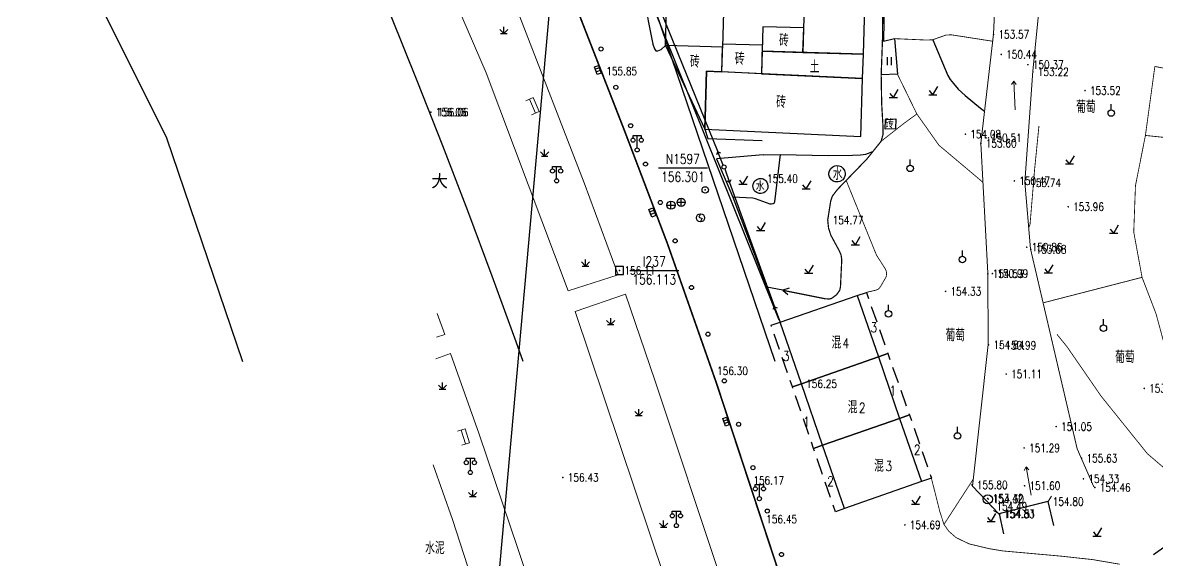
# Model space of a CAD drawing. Extents: x 529262 to 576451, y 2694391 to 2717535.
# Drawn here: x 567144.1 to 567282.9, y 2708794.9 to 2708860.7 of the extents above; entities that cross this region are included whole.
import ezdxf
from ezdxf.enums import TextEntityAlignment as Align
from ezdxf.xclip import XClip

# ---------------------------------------------------------------- set-up
doc = ezdxf.new("R2010")
doc.units = 0
doc.header["$XCLIPFRAME"] = 0
doc.linetypes.add('X5', pattern=[3, 2, -1])
doc.layers.add('ASSIST', color=7, linetype='Continuous', plot=False)
for name, color, linetype in [('DLDW', 8, 'Continuous'), ('DLSS', 4, 'Continuous'), ('DMTZ', 8, 'Continuous'), ('GCD', 8, 'Continuous'), ('GXYZ', 8, 'Continuous'), ('JMD', 8, 'Continuous'), ('KZD', 8, 'Continuous'), ('PP-COM', 7, 'Continuous'), ('RD-中线', 40, 'Continuous'), ('RD-红线', 7, 'Continuous'), ('ZBTZ', 8, 'Continuous'), ('ZJ', 7, 'Continuous')]:
    doc.layers.add(name, color=color, linetype=linetype)
doc.layers.add('SXSS', color=5, linetype='Continuous', lineweight=0)
doc.styles.add('HZ', font='rs.shx', dxfattribs={"width": 0.8, "bigfont": 'hztxt.shx'})
doc.styles.add('romant', font='romant.shx', dxfattribs={"width": 0.8})
doc.styles.add('等线体', font='simhei.ttf')
doc.linetypes.add('10421', pattern='A,2,[150,AAA.SHX,S=0.5,R=0,X=0,Y=0.5],1e-11', length=2)
doc.linetypes.add('10422', pattern='A,0.75,[150,AAA.SHX,S=0.5,R=0,X=0,Y=0.5],1.5,[177,AAA.SHX,S=1,R=0,X=0,Y=0.4],0.75', length=3)
doc.linetypes.add('1161', pattern='A,0,[149,AAA.SHX,S=0.15,R=0,X=0,Y=0],-1.6', length=1.6)
doc.linetypes.add('8462', pattern='A,2,[157,AAA.SHX,S=1,R=0,X=0,Y=0.5],1e-09', length=2)

# ---------------------------------------------------------------- blocks, each defined once
blk = doc.blocks.new('A$C19FD0107')
at = {"layer": 'RD-中线', "color": 8, "linetype": 'Continuous'}
blk.add_lwpolyline([(-3668.98, 14015.53), (-3719.5, 14185.52), (-3760.69, 14324.42), (-3771.08, 14357.09, -0.005021), (-3772.85, 14362.85), (-3788.23, 14414.76, 0.01426), (-3793.56, 14431.02, 0.03416), (-3848.39, 14556)], format="xyb", dxfattribs=at)
at = {"layer": 'RD-中线', "color": 8, "linetype": 'Continuous', "flags": 128}
for points in [[(-4490.73, 14139.44, 0), (-4490.29, 14139.42)], [(-3818.25, 14086.17, 0), (-3817.74, 14086.17)]]:
    blk.add_lwpolyline(points, format="xyb", dxfattribs=at)
at = {"layer": 'RD-红线', "color": 8}
for p, q in [((-3856.91, 14497.34), (-3836.33, 14455.97)), ((-3757.19, 14414.88), (-3779.26, 14479.73)), ((-3836.33, 14455.97), (-3822.55, 14415.35))]:
    blk.add_line(p, q, dxfattribs=at)
blk = doc.blocks.new('GC200')
at = {"linetype": 'Continuous', "const_width": 0.2, "flags": 128}
blk.add_lwpolyline([(-0.1, 0, 1), (0.1, 0, 1)], format="xyb", close=True, dxfattribs=at)
blk = doc.blocks.new('gc124')
at = {"color": 8}
for p, q in [((-1, 1), (0, 0)), ((-0.8, 0), (0.8, 0)), ((0, 0), (0, 1.6)), ((0, 0), (1, 1))]:
    blk.add_line(p, q, dxfattribs=at)
blk = doc.blocks.new('gc097')
at = {"color": 8}
for p, q in [((-1, 2.9), (-1, 3.5)), ((-1, 3.5), (1, 3.5)), ((0, 0.5), (0, 3.5)), ((1, 3.5), (1, 2.9))]:
    blk.add_line(p, q, dxfattribs=at)
for centre in [(-1, 2.4), (1, 2.4), (0, 0)]:
    blk.add_circle(centre, 0.5, dxfattribs=at)
blk = doc.blocks.new('gc041')
for p, q in [((-1, 0.5), (1, 0.5)), ((-1, -0.5), (-1, 0.5)), ((-0.33, 0.5), (-0.33, -0.5)), ((0.33, 0.5), (0.33, -0.5)), ((1, 0.5), (1, -0.5)), ((1, -0.5), (-1, -0.5))]:
    blk.add_line(p, q)
blk = doc.blocks.new('gc013b')
at = {"linetype": 'Continuous'}
blk.add_line((0.5, 0), (4, 0), dxfattribs=at)
at = {"linetype": 'Continuous', "flags": 128}
blk.add_lwpolyline([(3.5, 0.5), (4, 0), (3.5, -0.5)], dxfattribs=at)
blk = doc.blocks.new('gc170')
at = {"color": 8, "linetype": 'Continuous'}
blk.add_circle((0, 0), 0.5, dxfattribs=at)
blk = doc.blocks.new('gc013c')
at = {"linetype": 'Continuous'}
blk.add_line((0.5, 0), (4, 0), dxfattribs=at)
at = {"linetype": 'Continuous', "const_width": 0.15, "flags": 128}
blk.add_lwpolyline([(3.775, 0, 1), (3.925, 0, 1)], format="xyb", close=True, dxfattribs=at)
blk = doc.blocks.new('gc043')
for p, q in [((-1, 0), (1, 0)), ((0, -1), (0, 1))]:
    blk.add_line(p, q)
blk.add_circle((0, 0), 1)
blk = doc.blocks.new('gc050')
for p, q in [((0, 1), (-0.38, 0.18)), ((-0.38, 0.18), (0.38, -0.18)), ((0, -1), (0.38, -0.18))]:
    blk.add_line(p, q)
blk.add_circle((0, 0), 1)
blk = doc.blocks.new('gc125')
at = {"color": 8}
blk.add_line((0, 0.8), (0, 2.2), dxfattribs=at)
blk.add_circle((0, 0), 0.8, dxfattribs=at)
blk = doc.blocks.new('gc123')
at = {"color": 8}
for p, q in [((-1, 0), (1, 0)), ((0, 0), (-0.8, 1)), ((0, 0), (1.2, 2))]:
    blk.add_line(p, q, dxfattribs=at)
blk = doc.blocks.new('gc121')
at = {"color": 8}
for p, q in [((-0.5, -1), (-0.5, 1)), ((0.5, -1), (0.5, 1))]:
    blk.add_line(p, q, dxfattribs=at)
blk = doc.blocks.new('gc037')
for p, q in [((0, 0), (-1.39, 0.8)), ((-1.39, -0.8), (0, 0))]:
    blk.add_line(p, q)
blk = doc.blocks.new('gc115')
at = {"color": 8}
blk.add_lwpolyline([(-1, -1), (1, -1), (1, 1), (-1, 1)], close=True, dxfattribs=at)
blk.add_point((0, 0), dxfattribs=at)
blk = doc.blocks.new('gc117')
at = {"color": 8}
blk.add_circle((0, 0), 0.8, dxfattribs=at)
blk.add_point((0, 0), dxfattribs=at)
blk = doc.blocks.new('gc086')
at = {"color": 8}
for p, q in [((0, 0), (7, 0)), ((7, 0), (6.18, 0.57)), ((7, 0), (6.18, -0.57))]:
    blk.add_line(p, q, dxfattribs=at)

msp = doc.modelspace()

# ---------------------------------------------------------------- linework, layer by layer
at = {"color": 8, "linetype": 'Continuous', "flags": 128}
msp.add_lwpolyline([(567209.956, 2709328.306), (567242.359, 2709376.873), (567237.386, 2709487.838), (567226.241, 2709566.338), (567250.471, 2709637.466), (567310.691, 2709648.291), (567365.176, 2709659.753), (567568.23, 2709904.38), (567652.452, 2709866.094), (567570.025, 2709683.533), (567490.632, 2709613.794), (567456.674, 2709542.126), (567415.71, 2709492.593), (567416.103, 2709370.575), (567398.267, 2709255.857), (567341.513, 2709220.051), (567319.6, 2709121.447), (567354.869, 2709007.157), (567377.977, 2708907.793), (567342.698, 2708646.362), (567189.906, 2708654.057), (567219.676, 2708986.987), (567146.446, 2709250.882)], dxfattribs=at)
at = {"color": 8, "linetype": 'Continuous'}
msp.add_circle((567262.141, 2708802.329), 0.568, dxfattribs=at)
at = {"layer": 'ASSIST', "linetype": 'Continuous', "flags": 128}
msp.add_lwpolyline([(567270.222, 2708799.136), (567269.52, 2708802.046), (567263.521, 2708800.546), (567264.085, 2708798.121)], dxfattribs=at)
msp.add_lwpolyline([(567270.222, 2708799.136), (567269.52, 2708802.046), (567263.521, 2708800.546), (567264.085, 2708798.121)], dxfattribs=at)
at = {"layer": 'DLDW', "linetype": 'Continuous', "lineweight": 0}
for p, q in [((567205.601, 2708851.112), (567206.52, 2708851.506)), ((567206.06, 2708851.309), (567206.788, 2708849.608)), ((567206.52, 2708851.506), (567207.248, 2708849.805)), ((567206.329, 2708849.411), (567207.248, 2708849.805)), ((567197.244, 2708810.652), (567198.198, 2708810.951)), ((567197.244, 2708810.652), (567198.198, 2708810.951)), ((567198.198, 2708810.951), (567198.727, 2708809.261)), ((567198.198, 2708810.951), (567198.727, 2708809.261)), ((567197.721, 2708810.801), (567198.25, 2708809.111)), ((567197.721, 2708810.801), (567198.25, 2708809.111)), ((567197.773, 2708808.962), (567198.727, 2708809.261)), ((567197.773, 2708808.962), (567198.727, 2708809.261))]:
    msp.add_line(p, q, dxfattribs=at)
at = {"layer": 'DLDW', "linetype": '10421', "flags": 128}
for points, elevation in [([(567243.682, 2708843.178), (567243.914, 2708843.156), (567244.188, 2708843.054), (567244.424, 2708842.876), (567244.622, 2708842.584), (567244.705, 2708842.264), (567244.695, 2708842.006), (567244.582, 2708841.687), (567244.388, 2708841.439), (567244.058, 2708841.235), (567243.851, 2708841.182), (567243.478, 2708841.198), (567243.243, 2708841.284), (567243.017, 2708841.445), (567242.893, 2708841.586), (567242.765, 2708841.824), (567242.708, 2708842.064), (567242.706, 2708842.268), (567242.768, 2708842.534), (567242.933, 2708842.815), (567243.2, 2708843.042), (567243.448, 2708843.145)], 155.198), ([(567234.388, 2708841.603), (567234.662, 2708841.541), (567234.845, 2708841.444), (567234.986, 2708841.325), (567235.127, 2708841.136), (567235.205, 2708840.956), (567235.246, 2708840.674), (567235.214, 2708840.437), (567235.096, 2708840.176), (567234.917, 2708839.974), (567234.739, 2708839.857), (567234.398, 2708839.761), (567234.161, 2708839.772), (567233.878, 2708839.872), (567233.689, 2708840.009), (567233.574, 2708840.139), (567233.467, 2708840.333), (567233.399, 2708840.664), (567233.465, 2708841.026), (567233.657, 2708841.322), (567233.884, 2708841.495), (567234.156, 2708841.59)], 155.407)]:
    msp.add_lwpolyline(points, close=True, dxfattribs=dict(at, elevation=elevation))
at = {"layer": 'DLSS', "linetype": 'Continuous', "const_width": 0.2, "flags": 128}
msp.add_lwpolyline([(567204.927, 2708879.375), (567210.271, 2708866.481), (567217.745, 2708847.318), (567222.95, 2708833.62), (567228.958, 2708816.506), (567239.455, 2708784.654), (567240.046, 2708784.308), (567249.369, 2708787.079)], dxfattribs=at)
at = {"layer": 'DMTZ', "linetype": '10422', "flags": 128}
for points in [[(567249.6, 2708880.275), (567249.533, 2708868.295), (567249.373, 2708858.421)], [(567227.53, 2708847.651), (567227.897, 2708846.496), (567234.53, 2708846.265)], [(567234.666, 2708844.502), (567228.931, 2708844.002)], [(567236.729, 2708824.027), (567246.167, 2708827.276), (567247.289, 2708827.663)]]:
    msp.add_lwpolyline(points, dxfattribs=at)
at = {"layer": 'DMTZ', "linetype": '10421', "flags": 128}
for points in [[(567221.462, 2708872.066), (567222.336, 2708871.07), (567222.557, 2708870.54), (567222.601, 2708870.08), (567222.454, 2708869.789), (567221.821, 2708869.14), (567221.616, 2708868.704), (567221.51, 2708868.416), (567221.267, 2708864.824), (567221.179, 2708864.343), (567220.619, 2708862.353), (567220.544, 2708861.944), (567220.513, 2708861.38), (567220.587, 2708860.904), (567221.164, 2708858.025), (567221.357, 2708857.46), (567221.514, 2708857.238), (567221.759, 2708857.237), (567222.175, 2708857.401), (567222.729, 2708857.891)], [(567249.373, 2708858.421), (567250.709, 2708858.72), (567251.089, 2708854.369), (567249.099, 2708854.294)], [(567255.399, 2708858.587), (567257.248, 2708854.214), (567257.553, 2708853.7), (567257.93, 2708853.216), (567258.511, 2708852.527), (567259.365, 2708851.753), (567261.245, 2708850.201), (567261.74, 2708849.861), (567261.761, 2708849.85)], [(567236.723, 2708844.559), (567236.045, 2708838.749), (567235.993, 2708838.596), (567235.877, 2708838.485), (567235.679, 2708838.45), (567235.531, 2708838.477), (567233.722, 2708839.119), (567233.387, 2708839.183), (567230.948, 2708839.299)], [(567228.931, 2708844.002), (567230.948, 2708839.299), (567236.729, 2708824.027)]]:
    msp.add_lwpolyline(points, dxfattribs=at)
at = {"layer": 'DMTZ', "linetype": '10421', "elevation": 24.551, "flags": 128}
msp.add_lwpolyline([(567260.27, 2708803.93), (567263.514, 2708800.535)], dxfattribs=at)
at = {"layer": 'GXYZ', "linetype": 'Continuous'}
for p, q in [((567215.464, 2708878.534), (567229.124, 2708844.862)), ((567235.983, 2708825.883), (567216.434, 2708874.535)), ((567230.555, 2708841.128), (567236.05, 2708825.908))]:
    msp.add_line(p, q, dxfattribs=at)
at = {"layer": 'JMD', "linetype": 'Continuous', "flags": 128}
for points in [[(567222.729, 2708857.891), (567223.09, 2708870.767), (567230.064, 2708870.571), (567229.703, 2708857.695)], [(567229.618, 2708854.666), (567229.703, 2708857.695), (567222.729, 2708857.891), (567227.53, 2708847.651), (567227.736, 2708854.757)], [(567229.715, 2708858.095), (567234.555, 2708857.96), (567234.456, 2708854.433), (567229.618, 2708854.666)], [(567234.456, 2708854.433), (567246.812, 2708853.838), (567246.929, 2708856.834), (567234.534, 2708857.182)], [(567227.53, 2708847.651), (567246.606, 2708846.732), (567246.812, 2708853.838), (567227.736, 2708854.757)], [(567250.866, 2708847.689), (567249.597, 2708847.627), (567249.613, 2708848.837), (567250.882, 2708848.899)], [(567248.755, 2708819.778), (567239.336, 2708816.476), (567236.729, 2708824.027), (567246.167, 2708827.276)], [(567251.357, 2708812.242), (567241.938, 2708808.939), (567239.336, 2708816.476), (567248.755, 2708819.778)], [(567254.03, 2708804.5), (567244.611, 2708801.197), (567241.938, 2708808.939), (567251.357, 2708812.242)]]:
    msp.add_lwpolyline(points, close=True, dxfattribs=at)
at = {"layer": 'JMD', "linetype": 'Continuous', "elevation": 155.943, "flags": 128}
for points in [[(567246.929, 2708856.834), (567247.29, 2708869.71), (567239.893, 2708869.917), (567239.532, 2708857.041)], [(567234.618, 2708860.18), (567234.534, 2708857.182), (567239.532, 2708857.041), (567239.616, 2708860.04)]]:
    msp.add_lwpolyline(points, close=True, dxfattribs=at)
at = {"layer": 'JMD', "linetype": 'X5', "flags": 128}
for points in [[(567246.167, 2708827.276), (567247.289, 2708827.663), (567249.911, 2708820.184), (567248.755, 2708819.778)], [(567239.336, 2708816.476), (567238.232, 2708816.088), (567235.623, 2708823.645), (567236.729, 2708824.027)], [(567248.755, 2708819.778), (567249.911, 2708820.184), (567252.549, 2708812.66), (567251.357, 2708812.242)], [(567241.938, 2708808.939), (567240.834, 2708808.552), (567238.232, 2708816.088), (567239.336, 2708816.476)], [(567251.357, 2708812.242), (567252.549, 2708812.66), (567255.26, 2708804.931), (567254.03, 2708804.5)], [(567244.611, 2708801.197), (567243.505, 2708800.815), (567240.834, 2708808.552), (567241.938, 2708808.939)]]:
    msp.add_lwpolyline(points, dxfattribs=at)
at = {"layer": 'JMD', "linetype": 'Continuous', "elevation": 24.551, "flags": 128}
msp.add_lwpolyline([(567269.486, 2708802.046), (567263.514, 2708800.541)], dxfattribs=at)
at = {"layer": 'KZD', "linetype": 'Continuous'}
for p, q in [((567221.833, 2708842.897), (567227.833, 2708842.897)), ((567218.337, 2708830.34), (567224.337, 2708830.34)), ((567218.337, 2708830.34), (567224.337, 2708830.34))]:
    msp.add_line(p, q, dxfattribs=at)
at = {"layer": 'SXSS', "color": 8, "linetype": 'Continuous'}
for p, q in [((567269.52, 2708802.046), (567269.931, 2708802.732)), ((567269.52, 2708802.046), (567270.201, 2708799.223)), ((567263.521, 2708800.546), (567262.835, 2708800.957)), ((567263.521, 2708800.546), (567264.072, 2708798.177))]:
    msp.add_line(p, q, dxfattribs=at)
at = {"layer": 'SXSS', "color": 8, "linetype": 'X5'}
msp.add_line((567269.52, 2708802.046), (567263.521, 2708800.546), dxfattribs=at)
at = {"layer": 'SXSS', "color": 8, "linetype": '10421', "flags": 128}
for points in [[(567306.106, 2708980.87), (567307.604, 2708977.341), (567305.787, 2708976.309), (567304.87, 2708976.02), (567295.372, 2708967.986), (567293.325, 2708965.368), (567287.838, 2708959.277), (567278.541, 2708945.928), (567272.709, 2708931.865), (567265.764, 2708905.459), (567264.258, 2708889.681), (567262.845, 2708859.255), (567261.308, 2708845.915), (567262.148, 2708829.993), (567262.2, 2708821.277), (567260.27, 2708803.93)], [(567275.116, 2708803.849), (567273.085, 2708808.495), (567267.361, 2708833.003), (567266.688, 2708841.135), (567267.67, 2708854.725), (567271.016, 2708888.332), (567270.808, 2708906.485), (567277.968, 2708928.169), (567283.142, 2708943.974), (567296.026, 2708959.962)]]:
    msp.add_lwpolyline(points, dxfattribs=at)
at = {"layer": 'SXSS', "color": 8, "linetype": 'Continuous', "const_width": 0.15, "flags": 128}
for points in [[(567249.252, 2708858.394), (567249.398, 2708880.023)], [(567247.33, 2708843.962), (567249.085, 2708846.153), (567249.314, 2708846.961), (567249.329, 2708847.816), (567249.158, 2708850.784), (567249.099, 2708854.294), (567249.252, 2708858.394)], [(567247.33, 2708843.962), (567243.753, 2708840.265), (567243.135, 2708839.461), (567242.928, 2708838.871), (567242.556, 2708836.509), (567242.662, 2708835.513), (567242.945, 2708834.641), (567243.971, 2708832.749), (567244.195, 2708832.231), (567244.274, 2708831.632), (567244.121, 2708828.405), (567244.034, 2708827.933), (567243.655, 2708827.385), (567243.003, 2708826.904), (567242.724, 2708826.856), (567242.264, 2708826.875), (567237.079, 2708827.913)]]:
    msp.add_lwpolyline(points, dxfattribs=at)
at = {"layer": 'SXSS', "color": 8, "linetype": '8462', "const_width": 0.1, "flags": 128}
for points in [[(567255.399, 2708858.587), (567254.697, 2708858.546), (567250.709, 2708858.72)], [(567262.747, 2708858.402), (567257.666, 2708859.193), (567257.03, 2708859.159), (567255.399, 2708858.587)]]:
    msp.add_lwpolyline(points, dxfattribs=at)
at = {"layer": 'ZBTZ', "lineweight": 0, "flags": 128}
for points, elevation in [([(567195.82, 2708866.085), (567196.367, 2708864.793), (567200.773, 2708854.516), (567205.915, 2708840.875), (567210.805, 2708827.851), (567216.926, 2708829.813), (567212.746, 2708841.09), (567204.896, 2708861.373), (567199.274, 2708874.772), (567197.448, 2708879.068)], 155.632), ([(567217.819, 2708827.425), (567211.642, 2708825.32), (567224.446, 2708787.174), (567227.255, 2708778.476), (567228.298, 2708777.478), (567229.857, 2708777.282), (567232.093, 2708778.165), (567233.257, 2708779.489), (567233.264, 2708780.543), (567229.516, 2708792.514), (567221.411, 2708816.915), (567217.819, 2708827.425)], 156.154), ([(567194.689, 2708822.179), (567195.696, 2708822.52), (567194.763, 2708825.069)], 155.727), ([(567194.689, 2708822.179), (567195.696, 2708822.52), (567194.763, 2708825.069)], 155.727), ([(567194.286, 2708806.571), (567196.639, 2708799.877), (567199.448, 2708791.18), (567202.979, 2708780.426), (567203.962, 2708779.658), (567205.35, 2708779.659), (567207.789, 2708780.339), (567208.919, 2708781.406), (567208.92, 2708783.049), (567207.694, 2708787.133), (567204.638, 2708796.312), (567199.923, 2708810.314), (567196.392, 2708820.183)], 156.246), ([(567196.392, 2708820.183), (567194.62, 2708819.521)], 156.246)]:
    msp.add_lwpolyline(points, dxfattribs=dict(at, elevation=elevation))
at = {"layer": 'ZBTZ', "linetype": 'Continuous', "const_width": 0.1, "flags": 128}
for points in [[(567282.584, 2708855.314), (567281.428, 2708846.872), (567280.21, 2708840.718), (567280.001, 2708835.047), (567281.018, 2708829.501)], [(567290.273, 2708845.945), (567291.238, 2708849.067), (567292.024, 2708850.772), (567293.606, 2708853.207), (567282.584, 2708855.314)], [(567249.085, 2708846.153), (567251.857, 2708848.328), (567253.461, 2708849.5), (567251.089, 2708854.369)], [(567261.562, 2708841.112), (567261.174, 2708841.454), (567256.161, 2708845.676), (567253.461, 2708849.5)], [(567267.148, 2708835.58), (567267.312, 2708835.978), (567267.875, 2708842.761), (567268.401, 2708848.027)], [(567281.428, 2708846.872), (567290.273, 2708845.945)], [(567247.289, 2708827.663), (567248.42, 2708827.922), (567248.775, 2708828.071), (567249.001, 2708828.346), (567249.713, 2708829.569), (567249.763, 2708829.972), (567249.716, 2708830.254), (567249.601, 2708830.539), (567248.522, 2708832.221), (567245.499, 2708839.677), (567244.815, 2708841.363)], [(567281.018, 2708829.501), (567268.908, 2708826.38)], [(567281.018, 2708829.501), (567282.725, 2708825.055), (567283.978, 2708820.424), (567285.849, 2708818.113), (567288.307, 2708817.369), (567294.383, 2708814.281)], [(567288.031, 2708802.457), (567281.665, 2708807.919), (567276.008, 2708814.956), (567271.845, 2708820.995), (567270.599, 2708822.534)], [(567256.78, 2708799.262), (567260.26, 2708804.632), (567260.371, 2708804.834)], [(567278.274, 2708794.388), (567275.012, 2708794.944), (567271.155, 2708795.368), (567263.927, 2708796.017), (567262.29, 2708796.29), (567259.846, 2708796.879), (567258.262, 2708797.642)]]:
    msp.add_lwpolyline(points, dxfattribs=at)
at = {"layer": 'ZBTZ', "linetype": '1161', "flags": 128}
for points in [[(567234.666, 2708844.502), (567236.723, 2708844.559), (567242.625, 2708844.434), (567245.606, 2708844.456), (567246.581, 2708844.485), (567247.239, 2708844.562), (567248.083, 2708844.903)], [(567237.079, 2708827.913), (567235.108, 2708828.308)], [(567288.031, 2708802.457), (567288.789, 2708801.709), (567287.063, 2708798.837), (567282.415, 2708795.528)]]:
    msp.add_lwpolyline(points, dxfattribs=at)
at = {"layer": 'ZBTZ', "linetype": 'Continuous', "const_width": 0.1, "elevation": 155.053, "flags": 128}
msp.add_lwpolyline([(567255.24, 2708804.924), (567256.291, 2708800.767), (567256.78, 2708799.262), (567257.365, 2708798.43), (567258.262, 2708797.642)], dxfattribs=at)

# ---------------------------------------------------------------- block references
at = {"layer": 'DLDW', "linetype": 'Continuous', "xscale": 0.5, "yscale": 0.5, "zscale": 0.5}
for p in [(567219.24, 2708845.095, 156.052), (567234.197, 2708802.409, 156.322)]:
    msp.add_blockref('gc097', p, dxfattribs=at)
at = {"layer": 'DLDW', "linetype": 'Continuous', "lineweight": 0, "xscale": 0.5, "yscale": 0.5, "zscale": 0.5}
for p in [(567209.384, 2708841.32, 156.437), (567198.832, 2708805.616, 156.751), (567198.832, 2708805.616, 156.751), (567224.044, 2708799.111, 156.816)]:
    msp.add_blockref('gc097', p, dxfattribs=at)
at = {"layer": 'DLSS', "linetype": 'Continuous', "xscale": 0.4999999999796188, "yscale": 0.4999999999796188, "zscale": 0.4999999999796188, "rotation": 168.6956688740703}
msp.add_blockref('gc037', (567237.079, 2708827.913, 154.765), dxfattribs=at)
at = {"layer": 'GCD', "linetype": 'Continuous'}
ref = msp.add_blockref('GC200', (567262.847, 2708859.241, 153.572), dxfattribs=dict(at, xscale=0.5, yscale=0.5, zscale=0.5))
ref.add_attrib('height', '153.57', dxfattribs={"linetype": 'Continuous', "height": 1, "style": 'HZ', "width": 0.8}).set_placement((567263.447, 2708859.241, 153.572), align=Align.MIDDLE_LEFT)
ref = msp.add_blockref('GC200', (567263.792, 2708856.793, 150.441), dxfattribs=dict(at, xscale=0.5, yscale=0.5, zscale=0.5))
ref.add_attrib('height', '150.44', dxfattribs={"linetype": 'Continuous', "height": 1, "style": 'HZ', "width": 0.8}).set_placement((567264.392, 2708856.793, 150.441), align=Align.MIDDLE_LEFT)
ref = msp.add_blockref('GC200', (567267.052, 2708855.534, 150.374), dxfattribs=dict(at, xscale=0.5, yscale=0.5, zscale=0.5))
ref.add_attrib('height', '150.37', dxfattribs={"linetype": 'Continuous', "height": 1, "style": 'HZ', "width": 0.8}).set_placement((567267.652, 2708855.534, 150.374), align=Align.MIDDLE_LEFT)
ref = msp.add_blockref('GC200', (567214.864, 2708854.733, 155.849), dxfattribs=dict(at, xscale=0.5, yscale=0.5))
ref.add_attrib('height', '155.85', dxfattribs={"linetype": 'Continuous', "height": 1, "style": 'HZ', "width": 0.8}).set_placement((567215.464, 2708854.733, 155.849), align=Align.MIDDLE_LEFT)
ref = msp.add_blockref('GC200', (567267.675, 2708854.658, 153.219), dxfattribs=dict(at, xscale=0.5, yscale=0.5, zscale=0.5))
ref.add_attrib('height', '153.22', dxfattribs={"linetype": 'Continuous', "height": 1, "style": 'HZ', "width": 0.8}).set_placement((567268.275, 2708854.658, 153.219), align=Align.MIDDLE_LEFT)
ref = msp.add_blockref('GC200', (567274.041, 2708852.358, 153.523), dxfattribs=dict(at, xscale=0.5, yscale=0.5, zscale=0.5))
ref.add_attrib('height', '153.52', dxfattribs={"linetype": 'Continuous', "height": 1, "style": 'HZ', "width": 0.8}).set_placement((567274.641, 2708852.358, 153.523), align=Align.MIDDLE_LEFT)
ref = msp.add_blockref('GC200', (567193.99, 2708849.724, 156.055), dxfattribs=dict(at, xscale=0.5, yscale=0.5))
ref.add_attrib('height', '156.06', dxfattribs={"linetype": 'Continuous', "height": 1, "style": 'HZ', "width": 0.8}).set_placement((567194.59, 2708849.724, 156.055), align=Align.MIDDLE_LEFT)
ref = msp.add_blockref('GC200', (567259.4, 2708847.022, 154.08), dxfattribs=dict(at, xscale=0.5, yscale=0.5, zscale=0.5))
ref.add_attrib('height', '154.08', dxfattribs={"linetype": 'Continuous', "height": 1, "style": 'HZ', "width": 0.8}).set_placement((567260, 2708847.022, 154.08), align=Align.MIDDLE_LEFT)
ref = msp.add_blockref('GC200', (567261.928, 2708846.572, 150.513), dxfattribs=dict(at, xscale=0.5, yscale=0.5, zscale=0.5))
ref.add_attrib('height', '150.51', dxfattribs={"linetype": 'Continuous', "height": 1, "style": 'HZ', "width": 0.8}).set_placement((567262.528, 2708846.572, 150.513), align=Align.MIDDLE_LEFT)
ref = msp.add_blockref('GC200', (567261.298, 2708845.902, 153.597), dxfattribs=dict(at, xscale=0.5, yscale=0.5, zscale=0.5))
ref.add_attrib('height', '153.60', dxfattribs={"linetype": 'Continuous', "height": 1, "style": 'HZ', "width": 0.8}).set_placement((567261.898, 2708845.902, 153.597), align=Align.MIDDLE_LEFT)
ref = msp.add_blockref('GC200', (567234.53, 2708841.582, 155.398), dxfattribs=dict(at, xscale=0.5, yscale=0.5, zscale=0.5))
ref.add_attrib('height', '155.40', dxfattribs={"linetype": 'Continuous', "height": 1, "style": 'HZ', "width": 0.8}).set_placement((567235.13, 2708841.582, 155.398), align=Align.MIDDLE_LEFT)
ref = msp.add_blockref('GC200', (567265.394, 2708841.308, 150.468), dxfattribs=dict(at, xscale=0.5, yscale=0.5, zscale=0.5))
ref.add_attrib('height', '150.47', dxfattribs={"linetype": 'Continuous', "height": 1, "style": 'HZ', "width": 0.8}).set_placement((567265.994, 2708841.308, 150.468), align=Align.MIDDLE_LEFT)
ref = msp.add_blockref('GC200', (567266.738, 2708841.066, 153.743), dxfattribs=dict(at, xscale=0.5, yscale=0.5, zscale=0.5))
ref.add_attrib('height', '153.74', dxfattribs={"linetype": 'Continuous', "height": 1, "style": 'HZ', "width": 0.8}).set_placement((567267.338, 2708841.066, 153.743), align=Align.MIDDLE_LEFT)
ref = msp.add_blockref('GC200', (567271.984, 2708838.145, 153.961), dxfattribs=dict(at, xscale=0.5, yscale=0.5, zscale=0.5))
ref.add_attrib('height', '153.96', dxfattribs={"linetype": 'Continuous', "height": 1, "style": 'HZ', "width": 0.8}).set_placement((567272.584, 2708838.145, 153.961), align=Align.MIDDLE_LEFT)
ref = msp.add_blockref('GC200', (567242.556, 2708836.509, 154.765), dxfattribs=dict(at, xscale=0.5, yscale=0.5, zscale=0.5))
ref.add_attrib('height', '154.77', dxfattribs={"linetype": 'Continuous', "height": 1, "style": 'HZ', "width": 0.8}).set_placement((567243.156, 2708836.509, 154.765), align=Align.MIDDLE_LEFT)
ref = msp.add_blockref('GC200', (567266.905, 2708833.193, 150.862), dxfattribs=dict(at, xscale=0.5, yscale=0.5, zscale=0.5))
ref.add_attrib('height', '150.86', dxfattribs={"linetype": 'Continuous', "height": 1, "style": 'HZ', "width": 0.8}).set_placement((567267.505, 2708833.193, 150.862), align=Align.MIDDLE_LEFT)
ref = msp.add_blockref('GC200', (567267.397, 2708832.928, 153.679), dxfattribs=dict(at, xscale=0.5, yscale=0.5, zscale=0.5))
ref.add_attrib('height', '153.68', dxfattribs={"linetype": 'Continuous', "height": 1, "style": 'HZ', "width": 0.8}).set_placement((567267.997, 2708832.928, 153.679), align=Align.MIDDLE_LEFT)
ref = msp.add_blockref('GC200', (567217.087, 2708830.34, 156.113), dxfattribs=dict(at, xscale=0.5, yscale=0.5))
ref.add_attrib('height', '156.11', dxfattribs={"linetype": 'Continuous', "height": 1, "style": 'HZ', "width": 0.8}).set_placement((567217.687, 2708830.34, 156.113), align=Align.MIDDLE_LEFT)
ref = msp.add_blockref('GC200', (567262.141, 2708829.936, 154.534), dxfattribs=dict(at, xscale=0.5, yscale=0.5, zscale=0.5))
ref.add_attrib('height', '154.53', dxfattribs={"linetype": 'Continuous', "height": 1, "style": 'HZ', "width": 0.8}).set_placement((567262.741, 2708829.936, 154.534), align=Align.MIDDLE_LEFT)
ref = msp.add_blockref('GC200', (567262.706, 2708829.962, 150.992), dxfattribs=dict(at, xscale=0.5, yscale=0.5, zscale=0.5))
ref.add_attrib('height', '150.99', dxfattribs={"linetype": 'Continuous', "height": 1, "style": 'HZ', "width": 0.8}).set_placement((567263.306, 2708829.962, 150.992), align=Align.MIDDLE_LEFT)
ref = msp.add_blockref('GC200', (567256.977, 2708827.782, 154.326), dxfattribs=dict(at, xscale=0.5, yscale=0.5, zscale=0.5))
ref.add_attrib('height', '154.33', dxfattribs={"linetype": 'Continuous', "height": 1, "style": 'HZ', "width": 0.8}).set_placement((567257.577, 2708827.782, 154.326), align=Align.MIDDLE_LEFT)
ref = msp.add_blockref('GC200', (567262.238, 2708821.249, 154.842), dxfattribs=dict(at, xscale=0.5, yscale=0.5, zscale=0.5))
ref.add_attrib('height', '154.84', dxfattribs={"linetype": 'Continuous', "height": 1, "style": 'HZ', "width": 0.8}).set_placement((567262.838, 2708821.249, 154.842), align=Align.MIDDLE_LEFT)
ref = msp.add_blockref('GC200', (567263.692, 2708821.176, 150.986), dxfattribs=dict(at, xscale=0.5, yscale=0.5, zscale=0.5))
ref.add_attrib('height', '150.99', dxfattribs={"linetype": 'Continuous', "height": 1, "style": 'HZ', "width": 0.8}).set_placement((567264.292, 2708821.176, 150.986), align=Align.MIDDLE_LEFT)
ref = msp.add_blockref('GC200', (567228.418, 2708818.049, 156.304), dxfattribs=dict(at, xscale=0.5, yscale=0.5))
ref.add_attrib('height', '156.30', dxfattribs={"linetype": 'Continuous', "height": 1, "style": 'HZ', "width": 0.8}).set_placement((567229.018, 2708818.049, 156.304), align=Align.MIDDLE_LEFT)
ref = msp.add_blockref('GC200', (567264.395, 2708817.663, 151.108), dxfattribs=dict(at, xscale=0.5, yscale=0.5, zscale=0.5))
ref.add_attrib('height', '151.11', dxfattribs={"linetype": 'Continuous', "height": 1, "style": 'HZ', "width": 0.8}).set_placement((567264.995, 2708817.663, 151.108), align=Align.MIDDLE_LEFT)
ref = msp.add_blockref('GC200', (567239.323, 2708816.471, 156.245), dxfattribs=dict(at, xscale=0.5, yscale=0.5, zscale=0.5))
ref.add_attrib('height', '156.25', dxfattribs={"linetype": 'Continuous', "height": 1, "style": 'HZ', "width": 0.8}).set_placement((567239.923, 2708816.471, 156.245), align=Align.MIDDLE_LEFT)
ref = msp.add_blockref('GC200', (567281.287, 2708815.907, 153.973), dxfattribs=dict(at, xscale=0.5, yscale=0.5, zscale=0.5))
ref.add_attrib('height', '153.97', dxfattribs={"linetype": 'Continuous', "height": 1, "style": 'HZ', "width": 0.8}).set_placement((567281.887, 2708815.907, 153.973), align=Align.MIDDLE_LEFT)
ref = msp.add_blockref('GC200', (567270.51, 2708811.23, 151.049), dxfattribs=dict(at, xscale=0.5, yscale=0.5, zscale=0.5))
ref.add_attrib('height', '151.05', dxfattribs={"linetype": 'Continuous', "height": 1, "style": 'HZ', "width": 0.8}).set_placement((567271.11, 2708811.23, 151.049), align=Align.MIDDLE_LEFT)
ref = msp.add_blockref('GC200', (567266.591, 2708808.614, 151.286), dxfattribs=dict(at, xscale=0.5, yscale=0.5, zscale=0.5))
ref.add_attrib('height', '151.29', dxfattribs={"linetype": 'Continuous', "height": 1, "style": 'HZ', "width": 0.8}).set_placement((567267.191, 2708808.614, 151.286), align=Align.MIDDLE_LEFT)
ref = msp.add_blockref('GC200', (567273.625, 2708807.352, 155.633), dxfattribs=dict(at, xscale=0.5, yscale=0.5, zscale=0.5))
ref.add_attrib('height', '155.63', dxfattribs={"linetype": 'Continuous', "height": 1, "style": 'HZ', "width": 0.8}).set_placement((567274.225, 2708807.352, 155.633), align=Align.MIDDLE_LEFT)
ref = msp.add_blockref('GC200', (567210.155, 2708804.999, 156.428), dxfattribs=dict(at, xscale=0.5, yscale=0.5))
ref.add_attrib('height', '156.43', dxfattribs={"linetype": 'Continuous', "height": 1, "style": 'HZ', "width": 0.8}).set_placement((567210.755, 2708804.999, 156.428), align=Align.MIDDLE_LEFT)
ref = msp.add_blockref('GC200', (567232.856, 2708804.637, 156.171), dxfattribs=dict(at, xscale=0.5, yscale=0.5, zscale=0.5))
ref.add_attrib('height', '156.17', dxfattribs={"linetype": 'Continuous', "height": 1, "style": 'HZ', "width": 0.8}).set_placement((567233.456, 2708804.637, 156.171), align=Align.MIDDLE_LEFT)
ref = msp.add_blockref('GC200', (567260.203, 2708804.089, 155.797), dxfattribs=dict(at, xscale=0.5, yscale=0.5, zscale=0.5))
ref.add_attrib('height', '155.80', dxfattribs={"linetype": 'Continuous', "height": 1, "style": 'HZ', "width": 0.8}).set_placement((567260.803, 2708804.089, 155.797), align=Align.MIDDLE_LEFT)
ref = msp.add_blockref('GC200', (567266.646, 2708803.993, 151.599), dxfattribs=dict(at, xscale=0.5, yscale=0.5, zscale=0.5))
ref.add_attrib('height', '151.60', dxfattribs={"linetype": 'Continuous', "height": 1, "style": 'HZ', "width": 0.8}).set_placement((567267.246, 2708803.993, 151.599), align=Align.MIDDLE_LEFT)
ref = msp.add_blockref('GC200', (567273.841, 2708804.835, 154.326), dxfattribs=dict(at, xscale=0.5, yscale=0.5, zscale=0.5))
ref.add_attrib('height', '154.33', dxfattribs={"linetype": 'Continuous', "height": 1, "style": 'HZ', "width": 0.8}).set_placement((567274.441, 2708804.835, 154.326), align=Align.MIDDLE_LEFT)
ref = msp.add_blockref('GC200', (567275.245, 2708803.778, 154.463), dxfattribs=dict(at, xscale=0.5, yscale=0.5, zscale=0.5))
ref.add_attrib('height', '154.46', dxfattribs={"linetype": 'Continuous', "height": 1, "style": 'HZ', "width": 0.8}).set_placement((567275.845, 2708803.778, 154.463), align=Align.MIDDLE_LEFT)
ref = msp.add_blockref('GC200', (567262.123, 2708802.448, 153.417), dxfattribs=dict(at, xscale=0.5, yscale=0.5, zscale=0.5))
ref.add_attrib('height', '153.42', dxfattribs={"linetype": 'Continuous', "height": 1, "style": 'HZ', "width": 0.8}).set_placement((567262.723, 2708802.448, 153.417), align=Align.MIDDLE_LEFT)
ref = msp.add_blockref('GC200', (567262.193, 2708802.36, 154.301), dxfattribs=dict(at, xscale=0.5, yscale=0.5, zscale=0.5))
ref.add_attrib('height', '154.30', dxfattribs={"linetype": 'Continuous', "height": 1, "style": 'HZ', "width": 0.8}).set_placement((567262.793, 2708802.36, 154.301), align=Align.MIDDLE_LEFT)
ref = msp.add_blockref('GC200', (567262.605, 2708801.461, 154.489), dxfattribs=dict(at, xscale=0.5, yscale=0.5, zscale=0.5))
ref.add_attrib('height', '154.49', dxfattribs={"linetype": 'Continuous', "height": 1, "style": 'HZ', "width": 0.8}).set_placement((567263.205, 2708801.461, 154.489), align=Align.MIDDLE_LEFT)
ref = msp.add_blockref('GC200', (567269.486, 2708802.046, 154.799), dxfattribs=dict(at, xscale=0.5, yscale=0.5, zscale=0.5))
ref.add_attrib('height', '154.80', dxfattribs={"linetype": 'Continuous', "height": 1, "style": 'HZ', "width": 0.8}).set_placement((567270.086, 2708802.046, 154.799), align=Align.MIDDLE_LEFT)
ref = msp.add_blockref('GC200', (567234.436, 2708799.895, 156.447), dxfattribs=dict(at, xscale=0.5, yscale=0.5))
ref.add_attrib('height', '156.45', dxfattribs={"linetype": 'Continuous', "height": 1, "style": 'HZ', "width": 0.8}).set_placement((567235.036, 2708799.895, 156.447), align=Align.MIDDLE_LEFT)
ref = msp.add_blockref('GC200', (567263.514, 2708800.541, 154.827), dxfattribs=dict(at, xscale=0.5, yscale=0.5, zscale=0.5))
ref.add_attrib('height', '154.83', dxfattribs={"linetype": 'Continuous', "height": 1, "style": 'HZ', "width": 0.8}).set_placement((567264.114, 2708800.541, 154.827), align=Align.MIDDLE_LEFT)
ref = msp.add_blockref('GC200', (567263.615, 2708800.556, 154.506), dxfattribs=dict(at, xscale=0.5, yscale=0.5, zscale=0.5))
ref.add_attrib('height', '154.51', dxfattribs={"linetype": 'Continuous', "height": 1, "style": 'HZ', "width": 0.8}).set_placement((567264.215, 2708800.556, 154.506), align=Align.MIDDLE_LEFT)
ref = msp.add_blockref('GC200', (567251.997, 2708799.196, 154.693), dxfattribs=dict(at, xscale=0.5, yscale=0.5, zscale=0.5))
ref.add_attrib('height', '154.69', dxfattribs={"linetype": 'Continuous', "height": 1, "style": 'HZ', "width": 0.8}).set_placement((567252.597, 2708799.196, 154.693), align=Align.MIDDLE_LEFT)
at = {"layer": 'GXYZ', "linetype": 'Continuous', "lineweight": 0}
for p, xscale, yscale, zscale, rotation in [((567214.433, 2708854.898, 155.097), 0.4999999998127194, 0.4999999998127194, 0.4999999998127194, 289.5494403978647), ((567221.096, 2708837.443, 156.003), 0.5000000000381545, 0.5000000000381545, 0.5000000000381545, 291.9523187274752), ((567230.112, 2708811.836, 156.225), 0.5000000001082087, 0.5000000001082087, 0.5000000001082087, 289.4507562622935)]:
    msp.add_blockref('gc041', p, dxfattribs=dict(at, xscale=xscale, yscale=yscale, zscale=zscale, rotation=rotation))
at = {"layer": 'GXYZ', "linetype": 'Continuous'}
for name, p, xscale, yscale, zscale, rotation in [('gc013b', (567229.876, 2708843.009), 0.4999999998511043, 0.4999999998511043, 0.4999999998511043, 112.0807431956452), ('gc013b', (567229.876, 2708843.009), 0.4999999998238433, 0.4999999998238433, 0.4999999998238433, 289.8509122224152), ('gc013b', (567236.729, 2708824.027), 0.4999999998238433, 0.4999999998238433, 0.4999999998238433, 109.8509122224151), ('gc013c', (567236.729, 2708824.027), 0.4999999998780024, 0.4999999998780024, 0.4999999998780024, 111.8903979366392)]:
    msp.add_blockref(name, p, dxfattribs=dict(at, xscale=xscale, yscale=yscale, zscale=zscale, rotation=rotation))
at = {"layer": 'GXYZ', "linetype": 'Continuous', "xscale": 0.5, "yscale": 0.5, "zscale": 0.5}
for name, p in [('gc170', (567229.876, 2708843.009)), ('gc043', (567223.373, 2708838.34, 156.228)), ('gc043', (567224.621, 2708838.685, 156.253)), ('gc050', (567226.995, 2708836.79, 156.28))]:
    msp.add_blockref(name, p, dxfattribs=at)
at = {"layer": 'KZD', "linetype": 'Continuous', "xscale": 0.5, "yscale": 0.5, "zscale": 0.5}
for name, p in [('gc117', (567227.578, 2708840.197, 156.301)), ('gc115', (567217.087, 2708830.34, 156.113))]:
    msp.add_blockref(name, p, dxfattribs=at)
at = {"layer": 'KZD', "linetype": 'Continuous', "xscale": 0.5, "yscale": 0.5}
msp.add_blockref('gc115', (567217.087, 2708830.34, 156.113), dxfattribs=at)
at = {"layer": 'PP-COM'}
ref = msp.add_blockref('A$C19FD0107', (570997.993, 2694390.603), dxfattribs=at)
XClip(ref).set_block_clipping_path([(-9366.4383134884, 14428.6043910822), (-3328.4480743363, 17452.7484863754)])
at = {"layer": 'SXSS', "color": 8, "linetype": 'Continuous'}
for p, xscale, yscale, zscale, rotation in [((567265.476, 2708850.024), 0.5000000000884512, 0.5000000000884512, 0.5000000000884512, 92.47387382149186), ((567267.43, 2708802.855), 0.499999999847429, 0.499999999847429, 0.499999999847429, 100.0150988276424)]:
    msp.add_blockref('gc086', p, dxfattribs=dict(at, xscale=xscale, yscale=yscale, zscale=zscale, rotation=rotation))
at = {"layer": 'ZBTZ', "linetype": 'Continuous', "lineweight": 0, "xscale": 0.5, "yscale": 0.5}
for p in [(567202.921, 2708859.351), (567202.921, 2708859.351), (567207.921, 2708844.351), (567212.928, 2708830.889), (567216.007, 2708823.715), (567195.424, 2708815.814), (567195.424, 2708815.814), (567219.441, 2708812.579), (567199.124, 2708802.668), (567199.124, 2708802.668), (567222.477, 2708798.917)]:
    msp.add_blockref('gc124', p, dxfattribs=at)
at = {"layer": 'ZBTZ', "linetype": 'Continuous'}
for p, xscale, yscale, zscale, rotation in [((567214.825, 2708857.456), 0.500000000204288, 0.500000000204288, 0.500000000204288, 291.098475384711), ((567216.637, 2708852.758), 0.500000000204288, 0.500000000204288, 0.500000000204288, 291.098475384711), ((567218.45, 2708848.06), 0.500000000204288, 0.500000000204288, 0.500000000204288, 291.098475384711), ((567220.263, 2708843.362), 0.500000000204288, 0.500000000204288, 0.500000000204288, 291.098475384711), ((567222.075, 2708838.664), 0.500000000204288, 0.500000000204288, 0.500000000204288, 291.098475384711), ((567223.888, 2708833.966), 0.499999999994645, 0.499999999994645, 0.499999999994645, 289.3440121936613), ((567225.894, 2708828.253), 0.499999999994645, 0.499999999994645, 0.499999999994645, 289.3440121936613), ((567227.899, 2708822.541), 0.499999999994645, 0.499999999994645, 0.499999999994645, 289.3440121936613), ((567229.904, 2708816.828), 0.5000000001911772, 0.5000000001911772, 0.5000000001911772, 288.2399171124498), ((567231.655, 2708811.515), 0.5000000001911772, 0.5000000001911772, 0.5000000001911772, 288.2399171124498), ((567233.406, 2708806.202), 0.5000000001911772, 0.5000000001911772, 0.5000000001911772, 288.2399171124498), ((567235.157, 2708800.889), 0.5000000001911772, 0.5000000001911772, 0.5000000001911772, 288.2399171124498), ((567236.908, 2708795.575), 0.5000000001911772, 0.5000000001911772, 0.5000000001911772, 288.2399171124498)]:
    msp.add_blockref('gc170', p, dxfattribs=dict(at, xscale=xscale, yscale=yscale, zscale=zscale, rotation=rotation))
at = {"layer": 'ZBTZ', "linetype": 'Continuous', "xscale": 0.5, "yscale": 0.5, "zscale": 0.5}
for name, p in [('gc121', (567250.112, 2708855.954)), ('gc125', (567277.251, 2708849.616)), ('gc125', (567252.649, 2708842.843)), ('gc125', (567259.03, 2708831.683)), ('gc125', (567250.002, 2708825.026)), ('gc125', (567276.283, 2708823.283)), ('gc125', (567258.437, 2708810.084))]:
    msp.add_blockref(name, p, dxfattribs=at)
at = {"layer": 'ZBTZ', "linetype": 'Continuous', "xscale": 0.5, "yscale": 0.5}
for p in [(567255.428, 2708851.861), (567250.591, 2708851.501), (567272.138, 2708843.379), (567232.187, 2708840.895), (567239.927, 2708840.32), (567234.363, 2708835.222), (567277.547, 2708834.909, 154.132), (567245.938, 2708833.5), (567240.217, 2708830.008), (567269.547, 2708830.047), (567253.292, 2708801.735), (567262.546, 2708799.611), (567275.504, 2708797.83)]:
    msp.add_blockref('gc123', p, dxfattribs=at)

# ---------------------------------------------------------------- texts
at = {"layer": 'DLDW', "linetype": '10421', "style": 'HZ', "width": 0.8}
for height, p in [(1.5, (567243.775, 2708842.25)), (1, (567234.291, 2708840.715))]:
    msp.add_text('水', height=height, dxfattribs=at).set_placement(p, align=Align.MIDDLE)
at = {"layer": 'GCD', "linetype": 'Continuous', "lineweight": 0, "style": 'HZ', "width": 0.8}
msp.add_text('156.06', height=1, dxfattribs=at).set_placement((567196.715, 2708849.724), align=Align.MIDDLE)
at = {"layer": 'JMD', "linetype": 'Continuous', "style": 'HZ', "width": 0.8}
for s, height, p in [('砖', 1.5, (567237.802, 2708858.509)), ('砖', 1.5, (567226.909, 2708855.916)), ('砖', 1.5, (567232.388, 2708856.259)), ('土', 1.5, (567241.554, 2708855.282)), ('砖', 1.5, (567237.453, 2708850.971)), ('砖', 1, (567250.625, 2708848.252)), ('混', 1.5, (567244.224, 2708821.522)), ('混', 1.5, (567246.199, 2708813.622)), ('混', 1.5, (567249.423, 2708806.449))]:
    msp.add_text(s, height=height, dxfattribs=at).set_placement(p, align=Align.MIDDLE_RIGHT)
at = {"layer": 'JMD', "linetype": 'Continuous', "lineweight": 0, "style": 'HZ', "width": 0.8}
for s, p in [('3', (567248.614, 2708823.375)), ('4', (567245.193, 2708821.432)), ('3', (567237.869, 2708819.862)), ('1', (567250.924, 2708815.632)), ('2', (567247.187, 2708813.527)), ('1', (567240.375, 2708811.839)), ('2', (567253.909, 2708808.382)), ('3', (567250.433, 2708806.4)), ('2', (567243.305, 2708804.528))]:
    msp.add_text(s, height=1.2, dxfattribs=at).set_placement(p, align=Align.MIDDLE_RIGHT)
at = {"layer": 'KZD', "linetype": 'Continuous', "style": 'romant', "width": 0.8}
for s, p in [('N1597', (567224.833, 2708843.997)), ('156.301', (567224.833, 2708841.797)), ('I237', (567221.337, 2708831.44)), ('I237', (567221.337, 2708831.44)), ('156.113', (567221.337, 2708829.24)), ('156.113', (567221.337, 2708829.24))]:
    msp.add_text(s, height=1.2, dxfattribs=at).set_placement(p, align=Align.MIDDLE)
at = {"layer": 'ZJ', "color": 8, "linetype": 'Continuous', "style": 'HZ', "width": 0.8}
for p in [(567274.142, 2708850.457), (567258.161, 2708822.502), (567278.908, 2708819.823)]:
    msp.add_text('葡萄', height=1.5, dxfattribs=at).set_placement(p, align=Align.MIDDLE)
at = {"layer": 'ZJ', "color": 8, "linetype": 'Continuous', "lineweight": 0, "style": '等线体'}
msp.add_text('大', height=1.5, dxfattribs=at).set_placement((567195.068, 2708841.322), align=Align.MIDDLE)
msp.add_text('大', height=1.5, dxfattribs=at).set_placement((567195.068, 2708841.322), align=Align.MIDDLE)
at = {"layer": 'ZJ', "color": 8, "linetype": 'Continuous', "lineweight": 0, "style": 'HZ', "width": 0.8}
msp.add_text('水泥', height=1.5, dxfattribs=at).set_placement((567194.489, 2708796.457), align=Align.MIDDLE)
msp.add_text('水泥', height=1.5, dxfattribs=at).set_placement((567194.489, 2708796.457), align=Align.MIDDLE)

doc.saveas('drawing.dxf')
